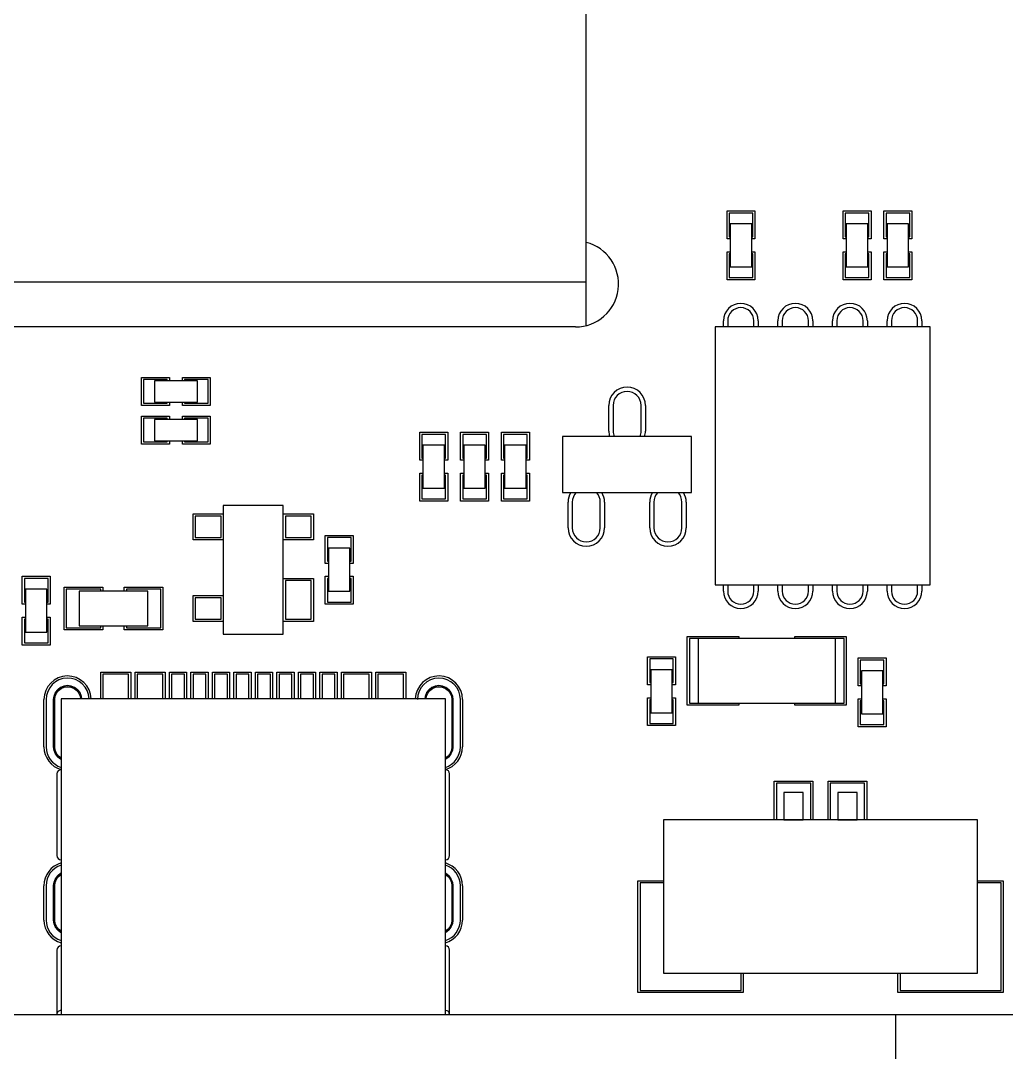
# Model space of a CAD drawing. Header units: millimetres. Extents: x 884 to 1160, y 193 to 343.
# Drawn here: x 1099.45 to 1122.38, y 225.72 to 249.72 of the extents above; entities that cross this region are included whole.
import ezdxf

# ---------------------------------------------------------------- set-up
doc = ezdxf.new("R2010")
doc.units = ezdxf.units.MM
doc.layers.add('', color=7, linetype='Continuous')
doc.layers.add('图层0000', color=7, linetype='Continuous', lineweight=25)

msp = doc.modelspace()

# ---------------------------------------------------------------- hatches: boundary and pattern name
at = {"layer": ''}
h = msp.add_hatch(dxfattribs=at)
h.set_pattern_fill('ANSI37', color=2, scale=0.3)
h.set_pattern_definition([(45, (1074.6578, 219.4562), (-0.673519, 0.673519), []), (135, (1074.6578, 219.4562), (-0.673519, -0.673519), [])])
edge = h.paths.add_edge_path()
edge.add_arc((1076.858, 221.656), 2.2, 180, 270)
edge.add_line((1076.858, 219.456), (1132.858, 219.456))
edge.add_arc((1132.858, 221.656), 2.2, 270, 360)
edge.add_line((1135.058, 221.656), (1135.058, 309.096))
edge.add_arc((1132.858, 309.096), 2.2, 0, 90)
edge.add_line((1132.858, 311.296), (1076.858, 311.296))
edge.add_arc((1076.858, 309.096), 2.2, 90, 180)
edge.add_line((1074.658, 309.096), (1074.658, 221.656))
h.paths.add_polyline_path([(1076.908, 220.946), (1132.808, 220.946), (1132.808, 305.296), (1076.908, 305.296)], flags=16)

# ---------------------------------------------------------------- linework, layer by layer
at = {"layer": '图层0000', "color": 7, "linetype": 'Continuous', "lineweight": 25}
for p, q in [((1112.608, 243.646), (1112.608, 250.596)), ((1115.883, 245.296), (1116.533, 245.296)), ((1115.883, 244.646), (1115.883, 245.296)), ((1116.483, 245.246), (1115.933, 245.246)), ((1115.933, 245.246), (1115.933, 244.696)), ((1116.483, 244.696), (1116.483, 245.246)), ((1116.533, 245.296), (1116.533, 244.646)), ((1118.583, 245.296), (1119.233, 245.296)), ((1118.583, 244.646), (1118.583, 245.296)), ((1119.183, 245.246), (1118.633, 245.246)), ((1118.633, 245.246), (1118.633, 244.696)), ((1119.183, 244.696), (1119.183, 245.246)), ((1119.233, 245.296), (1119.233, 244.646)), ((1119.533, 245.296), (1120.183, 245.296)), ((1119.533, 244.646), (1119.533, 245.296)), ((1120.133, 245.246), (1119.583, 245.246)), ((1119.583, 245.246), (1119.583, 244.696)), ((1120.133, 244.696), (1120.133, 245.246)), ((1120.183, 245.296), (1120.183, 244.646)), ((1116.458, 244.996), (1115.958, 244.996)), ((1115.958, 244.996), (1115.958, 243.996)), ((1116.458, 243.996), (1116.458, 244.996)), ((1119.158, 244.996), (1118.658, 244.996)), ((1118.658, 244.996), (1118.658, 243.996)), ((1119.158, 243.996), (1119.158, 244.996)), ((1120.108, 244.996), (1119.608, 244.996)), ((1119.608, 244.996), (1119.608, 243.996)), ((1120.108, 243.996), (1120.108, 244.996)), ((1115.958, 244.646), (1115.883, 244.646)), ((1115.933, 244.696), (1115.958, 244.696)), ((1116.458, 244.696), (1116.483, 244.696)), ((1116.533, 244.646), (1116.458, 244.646)), ((1118.658, 244.646), (1118.583, 244.646)), ((1118.633, 244.696), (1118.658, 244.696)), ((1119.158, 244.696), (1119.183, 244.696)), ((1119.233, 244.646), (1119.158, 244.646)), ((1119.608, 244.646), (1119.533, 244.646)), ((1119.583, 244.696), (1119.608, 244.696)), ((1120.108, 244.696), (1120.133, 244.696)), ((1120.183, 244.646), (1120.108, 244.646)), ((1115.883, 244.346), (1115.958, 244.346)), ((1115.883, 243.696), (1115.883, 244.346)), ((1115.958, 244.296), (1115.933, 244.296)), ((1115.933, 244.296), (1115.933, 243.746)), ((1116.458, 244.346), (1116.533, 244.346)), ((1116.483, 244.296), (1116.458, 244.296)), ((1116.483, 243.746), (1116.483, 244.296)), ((1116.533, 244.346), (1116.533, 243.696)), ((1118.583, 244.346), (1118.658, 244.346)), ((1118.583, 243.696), (1118.583, 244.346)), ((1118.658, 244.296), (1118.633, 244.296)), ((1118.633, 244.296), (1118.633, 243.746)), ((1119.158, 244.346), (1119.233, 244.346)), ((1119.183, 244.296), (1119.158, 244.296)), ((1119.183, 243.746), (1119.183, 244.296)), ((1119.233, 244.346), (1119.233, 243.696)), ((1119.533, 244.346), (1119.608, 244.346)), ((1119.533, 243.696), (1119.533, 244.346)), ((1119.608, 244.296), (1119.583, 244.296)), ((1119.583, 244.296), (1119.583, 243.746)), ((1120.108, 244.346), (1120.183, 244.346)), ((1120.133, 244.296), (1120.108, 244.296)), ((1120.133, 243.746), (1120.133, 244.296)), ((1120.183, 244.346), (1120.183, 243.696)), ((1115.958, 243.996), (1116.458, 243.996)), ((1118.658, 243.996), (1119.158, 243.996)), ((1119.608, 243.996), (1120.108, 243.996)), ((1116.533, 243.696), (1115.883, 243.696)), ((1115.933, 243.746), (1116.483, 243.746)), ((1119.233, 243.696), (1118.583, 243.696)), ((1118.633, 243.746), (1119.183, 243.746)), ((1120.183, 243.696), (1119.533, 243.696)), ((1119.583, 243.746), (1120.133, 243.746)), ((1097.108, 243.646), (1112.608, 243.646)), ((1112.608, 242.628), (1112.608, 243.646)), ((1115.798, 242.596), (1115.798, 242.741)), ((1115.898, 242.741), (1115.898, 242.596)), ((1116.508, 242.596), (1116.508, 242.741)), ((1116.608, 242.741), (1116.608, 242.596)), ((1117.068, 242.596), (1117.068, 242.741)), ((1117.168, 242.741), (1117.168, 242.596)), ((1117.778, 242.596), (1117.778, 242.741)), ((1117.878, 242.741), (1117.878, 242.596)), ((1118.338, 242.596), (1118.338, 242.741)), ((1118.438, 242.741), (1118.438, 242.596)), ((1119.048, 242.596), (1119.048, 242.741)), ((1119.148, 242.741), (1119.148, 242.596)), ((1119.608, 242.596), (1119.608, 242.741)), ((1119.708, 242.741), (1119.708, 242.596)), ((1120.318, 242.596), (1120.318, 242.741)), ((1120.418, 242.741), (1120.418, 242.596)), ((1112.358, 242.596), (1097.358, 242.596)), ((1120.608, 242.596), (1115.608, 242.596)), ((1115.608, 242.596), (1115.608, 236.596)), ((1120.608, 236.596), (1120.608, 242.596)), ((1102.258, 241.421), (1102.908, 241.421)), ((1102.258, 240.771), (1102.258, 241.421)), ((1102.858, 241.371), (1102.308, 241.371)), ((1102.308, 241.371), (1102.308, 240.821)), ((1103.558, 241.346), (1102.558, 241.346)), ((1102.558, 241.346), (1102.558, 240.846)), ((1102.858, 241.346), (1102.858, 241.371)), ((1102.908, 241.421), (1102.908, 241.346)), ((1103.208, 241.421), (1103.858, 241.421)), ((1103.208, 241.346), (1103.208, 241.421)), ((1103.808, 241.371), (1103.258, 241.371)), ((1103.258, 241.371), (1103.258, 241.346)), ((1103.558, 240.846), (1103.558, 241.346)), ((1103.808, 240.821), (1103.808, 241.371)), ((1103.858, 241.421), (1103.858, 240.771)), ((1102.308, 240.821), (1102.858, 240.821)), ((1102.558, 240.846), (1103.558, 240.846)), ((1102.858, 240.821), (1102.858, 240.846)), ((1102.908, 240.846), (1102.908, 240.771)), ((1103.208, 240.771), (1103.208, 240.846)), ((1103.258, 240.846), (1103.258, 240.821)), ((1103.258, 240.821), (1103.808, 240.821)), ((1102.908, 240.771), (1102.258, 240.771)), ((1103.858, 240.771), (1103.208, 240.771)), ((1113.133, 240.171), (1113.133, 240.771)), ((1113.233, 240.771), (1113.233, 240.171)), ((1113.883, 240.171), (1113.883, 240.771)), ((1113.983, 240.771), (1113.983, 240.171)), ((1102.258, 240.521), (1102.908, 240.521)), ((1102.258, 239.871), (1102.258, 240.521)), ((1102.858, 240.471), (1102.308, 240.471)), ((1102.308, 240.471), (1102.308, 239.921)), ((1103.558, 240.446), (1102.558, 240.446)), ((1102.558, 240.446), (1102.558, 239.946)), ((1102.858, 240.446), (1102.858, 240.471)), ((1102.908, 240.521), (1102.908, 240.446)), ((1103.208, 240.521), (1103.858, 240.521)), ((1103.208, 240.446), (1103.208, 240.521)), ((1103.808, 240.471), (1103.258, 240.471)), ((1103.258, 240.471), (1103.258, 240.446)), ((1103.558, 239.946), (1103.558, 240.446)), ((1103.808, 239.921), (1103.808, 240.471)), ((1103.858, 240.521), (1103.858, 239.871)), ((1108.733, 240.146), (1109.383, 240.146)), ((1108.733, 239.496), (1108.733, 240.146)), ((1109.333, 240.096), (1108.783, 240.096)), ((1108.783, 240.096), (1108.783, 239.546)), ((1109.333, 239.546), (1109.333, 240.096)), ((1109.383, 240.146), (1109.383, 239.496)), ((1109.683, 240.146), (1110.333, 240.146)), ((1109.683, 239.496), (1109.683, 240.146)), ((1110.283, 240.096), (1109.733, 240.096)), ((1109.733, 240.096), (1109.733, 239.546)), ((1110.283, 239.546), (1110.283, 240.096)), ((1110.333, 240.146), (1110.333, 239.496)), ((1110.633, 240.146), (1111.283, 240.146)), ((1110.633, 239.496), (1110.633, 240.146)), ((1111.233, 240.096), (1110.683, 240.096)), ((1110.683, 240.096), (1110.683, 239.546)), ((1111.233, 239.546), (1111.233, 240.096)), ((1111.283, 240.146), (1111.283, 239.496)), ((1102.908, 239.871), (1102.258, 239.871)), ((1102.308, 239.921), (1102.858, 239.921)), ((1102.558, 239.946), (1103.558, 239.946)), ((1102.858, 239.921), (1102.858, 239.946)), ((1102.908, 239.946), (1102.908, 239.871)), ((1103.208, 239.871), (1103.208, 239.946)), ((1103.858, 239.871), (1103.208, 239.871)), ((1103.258, 239.946), (1103.258, 239.921)), ((1103.258, 239.921), (1103.808, 239.921)), ((1109.308, 239.846), (1108.808, 239.846)), ((1108.808, 239.846), (1108.808, 238.846)), ((1109.308, 238.846), (1109.308, 239.846)), ((1110.258, 239.846), (1109.758, 239.846)), ((1109.758, 239.846), (1109.758, 238.846)), ((1110.258, 238.846), (1110.258, 239.846)), ((1111.208, 239.846), (1110.708, 239.846)), ((1110.708, 239.846), (1110.708, 238.846)), ((1111.208, 238.846), (1111.208, 239.846)), ((1115.058, 240.046), (1112.058, 240.046)), ((1112.058, 240.046), (1112.058, 238.746)), ((1115.058, 238.746), (1115.058, 240.046)), ((1108.808, 239.496), (1108.733, 239.496)), ((1108.783, 239.546), (1108.808, 239.546)), ((1109.308, 239.546), (1109.333, 239.546)), ((1109.383, 239.496), (1109.308, 239.496)), ((1109.758, 239.496), (1109.683, 239.496)), ((1109.733, 239.546), (1109.758, 239.546)), ((1110.258, 239.546), (1110.283, 239.546)), ((1110.333, 239.496), (1110.258, 239.496)), ((1110.708, 239.496), (1110.633, 239.496)), ((1110.683, 239.546), (1110.708, 239.546)), ((1111.208, 239.546), (1111.233, 239.546)), ((1111.283, 239.496), (1111.208, 239.496)), ((1108.733, 239.196), (1108.808, 239.196)), ((1108.733, 238.546), (1108.733, 239.196)), ((1108.808, 239.146), (1108.783, 239.146)), ((1108.783, 239.146), (1108.783, 238.596)), ((1109.308, 239.196), (1109.383, 239.196)), ((1109.333, 239.146), (1109.308, 239.146)), ((1109.333, 238.596), (1109.333, 239.146)), ((1109.383, 239.196), (1109.383, 238.546)), ((1109.683, 239.196), (1109.758, 239.196)), ((1109.683, 238.546), (1109.683, 239.196)), ((1109.758, 239.146), (1109.733, 239.146)), ((1109.733, 239.146), (1109.733, 238.596)), ((1110.258, 239.196), (1110.333, 239.196)), ((1110.283, 239.146), (1110.258, 239.146)), ((1110.283, 238.596), (1110.283, 239.146)), ((1110.333, 239.196), (1110.333, 238.546)), ((1110.633, 239.196), (1110.708, 239.196)), ((1110.633, 238.546), (1110.633, 239.196)), ((1110.708, 239.146), (1110.683, 239.146)), ((1110.683, 239.146), (1110.683, 238.596)), ((1111.208, 239.196), (1111.283, 239.196)), ((1111.233, 239.146), (1111.208, 239.146)), ((1111.233, 238.596), (1111.233, 239.146)), ((1111.283, 239.196), (1111.283, 238.546)), ((1108.808, 238.846), (1109.308, 238.846)), ((1109.758, 238.846), (1110.258, 238.846)), ((1110.708, 238.846), (1111.208, 238.846)), ((1112.058, 238.746), (1115.058, 238.746)), ((1105.558, 238.446), (1104.158, 238.446)), ((1104.158, 238.446), (1104.158, 235.446)), ((1105.558, 235.446), (1105.558, 238.446)), ((1109.383, 238.546), (1108.733, 238.546)), ((1108.783, 238.596), (1109.333, 238.596)), ((1110.333, 238.546), (1109.683, 238.546)), ((1109.733, 238.596), (1110.283, 238.596)), ((1111.283, 238.546), (1110.633, 238.546)), ((1110.683, 238.596), (1111.233, 238.596)), ((1112.183, 237.921), (1112.183, 238.521)), ((1112.283, 238.521), (1112.283, 237.921)), ((1112.933, 237.921), (1112.933, 238.521)), ((1113.033, 238.521), (1113.033, 237.921)), ((1114.083, 237.921), (1114.083, 238.521)), ((1114.183, 238.521), (1114.183, 237.921)), ((1114.833, 237.921), (1114.833, 238.521)), ((1114.933, 238.521), (1114.933, 237.921)), ((1103.458, 238.246), (1104.158, 238.246)), ((1103.458, 237.646), (1103.458, 238.246)), ((1104.108, 238.196), (1103.508, 238.196)), ((1103.508, 238.196), (1103.508, 237.696)), ((1104.108, 237.696), (1104.108, 238.196)), ((1105.558, 238.246), (1106.258, 238.246)), ((1106.208, 238.196), (1105.608, 238.196)), ((1105.608, 238.196), (1105.608, 237.696)), ((1106.208, 237.696), (1106.208, 238.196)), ((1106.258, 238.246), (1106.258, 237.646)), ((1103.508, 237.696), (1104.108, 237.696)), ((1105.608, 237.696), (1106.208, 237.696)), ((1106.533, 237.746), (1107.183, 237.746)), ((1106.533, 237.096), (1106.533, 237.746)), ((1107.133, 237.696), (1106.583, 237.696)), ((1106.583, 237.696), (1106.583, 237.146)), ((1107.133, 237.146), (1107.133, 237.696)), ((1107.183, 237.746), (1107.183, 237.096)), ((1104.158, 237.646), (1103.458, 237.646)), ((1106.258, 237.646), (1105.558, 237.646)), ((1107.108, 237.446), (1106.608, 237.446)), ((1106.608, 237.446), (1106.608, 236.446)), ((1107.108, 236.446), (1107.108, 237.446)), ((1106.608, 237.096), (1106.533, 237.096)), ((1106.583, 237.146), (1106.608, 237.146)), ((1107.108, 237.146), (1107.133, 237.146)), ((1107.183, 237.096), (1107.108, 237.096)), ((1099.483, 236.796), (1100.133, 236.796)), ((1099.483, 236.146), (1099.483, 236.796)), ((1100.083, 236.746), (1099.533, 236.746)), ((1099.533, 236.746), (1099.533, 236.196)), ((1100.083, 236.196), (1100.083, 236.746)), ((1100.133, 236.796), (1100.133, 236.146)), ((1105.558, 236.746), (1106.258, 236.746)), ((1106.208, 236.696), (1105.608, 236.696)), ((1105.608, 236.696), (1105.608, 235.796)), ((1106.208, 235.796), (1106.208, 236.696)), ((1106.258, 236.746), (1106.258, 235.746)), ((1106.533, 236.796), (1106.608, 236.796)), ((1106.533, 236.146), (1106.533, 236.796)), ((1106.608, 236.746), (1106.583, 236.746)), ((1106.583, 236.746), (1106.583, 236.196)), ((1107.108, 236.796), (1107.183, 236.796)), ((1107.133, 236.746), (1107.108, 236.746)), ((1107.133, 236.196), (1107.133, 236.746)), ((1107.183, 236.796), (1107.183, 236.146)), ((1100.058, 236.496), (1099.558, 236.496)), ((1099.558, 236.496), (1099.558, 235.496)), ((1100.058, 235.496), (1100.058, 236.496)), ((1100.458, 236.546), (1101.358, 236.546)), ((1100.458, 235.546), (1100.458, 236.546)), ((1101.308, 236.496), (1100.508, 236.496)), ((1100.508, 236.496), (1100.508, 235.596)), ((1101.308, 236.446), (1101.308, 236.496)), ((1101.358, 236.546), (1101.358, 236.446)), ((1101.858, 236.546), (1102.758, 236.546)), ((1101.858, 236.446), (1101.858, 236.546)), ((1102.708, 236.496), (1101.908, 236.496)), ((1101.908, 236.496), (1101.908, 236.446)), ((1102.708, 235.596), (1102.708, 236.496)), ((1102.758, 236.546), (1102.758, 235.546)), ((1115.608, 236.596), (1120.608, 236.596)), ((1115.798, 236.451), (1115.798, 236.596)), ((1115.898, 236.596), (1115.898, 236.451)), ((1116.508, 236.451), (1116.508, 236.596)), ((1116.608, 236.596), (1116.608, 236.451)), ((1117.068, 236.451), (1117.068, 236.596)), ((1117.168, 236.596), (1117.168, 236.451)), ((1117.778, 236.451), (1117.778, 236.596)), ((1117.878, 236.596), (1117.878, 236.451)), ((1118.338, 236.451), (1118.338, 236.596)), ((1118.438, 236.596), (1118.438, 236.451)), ((1119.048, 236.451), (1119.048, 236.596)), ((1119.148, 236.596), (1119.148, 236.451)), ((1119.608, 236.451), (1119.608, 236.596)), ((1119.708, 236.596), (1119.708, 236.451)), ((1120.318, 236.451), (1120.318, 236.596)), ((1120.418, 236.596), (1120.418, 236.451)), ((1102.408, 236.446), (1100.808, 236.446)), ((1100.808, 236.446), (1100.808, 235.646)), ((1102.408, 235.646), (1102.408, 236.446)), ((1103.458, 236.346), (1104.158, 236.346)), ((1103.458, 235.746), (1103.458, 236.346)), ((1104.108, 236.296), (1103.508, 236.296)), ((1103.508, 236.296), (1103.508, 235.796)), ((1104.108, 235.796), (1104.108, 236.296)), ((1106.608, 236.446), (1107.108, 236.446)), ((1099.558, 236.146), (1099.483, 236.146)), ((1099.533, 236.196), (1099.558, 236.196)), ((1100.058, 236.196), (1100.083, 236.196)), ((1100.133, 236.146), (1100.058, 236.146)), ((1107.183, 236.146), (1106.533, 236.146)), ((1106.583, 236.196), (1107.133, 236.196)), ((1099.483, 235.846), (1099.558, 235.846)), ((1099.483, 235.196), (1099.483, 235.846)), ((1099.558, 235.796), (1099.533, 235.796)), ((1099.533, 235.796), (1099.533, 235.246)), ((1100.058, 235.846), (1100.133, 235.846)), ((1100.083, 235.796), (1100.058, 235.796)), ((1100.083, 235.246), (1100.083, 235.796)), ((1100.133, 235.846), (1100.133, 235.196)), ((1104.158, 235.746), (1103.458, 235.746)), ((1103.508, 235.796), (1104.108, 235.796)), ((1106.258, 235.746), (1105.558, 235.746)), ((1105.608, 235.796), (1106.208, 235.796)), ((1099.558, 235.496), (1100.058, 235.496)), ((1101.358, 235.546), (1100.458, 235.546)), ((1100.508, 235.596), (1101.308, 235.596)), ((1100.808, 235.646), (1102.408, 235.646)), ((1101.308, 235.596), (1101.308, 235.646)), ((1101.358, 235.646), (1101.358, 235.546)), ((1101.858, 235.546), (1101.858, 235.646)), ((1102.758, 235.546), (1101.858, 235.546)), ((1101.908, 235.646), (1101.908, 235.596)), ((1101.908, 235.596), (1102.708, 235.596)), ((1104.158, 235.446), (1105.558, 235.446)), ((1114.958, 235.396), (1116.158, 235.396)), ((1114.958, 233.796), (1114.958, 235.396)), ((1115.208, 235.346), (1115.008, 235.346)), ((1115.008, 235.346), (1115.008, 233.846)), ((1115.208, 235.346), (1115.208, 233.846)), ((1118.408, 235.346), (1115.208, 235.346)), ((1116.158, 235.396), (1116.158, 235.346)), ((1117.458, 235.396), (1118.658, 235.396)), ((1117.458, 235.346), (1117.458, 235.396)), ((1118.608, 235.346), (1118.408, 235.346)), ((1118.408, 233.846), (1118.408, 235.346)), ((1118.608, 233.846), (1118.608, 235.346)), ((1118.658, 235.396), (1118.658, 233.796)), ((1100.133, 235.196), (1099.483, 235.196)), ((1099.533, 235.246), (1100.083, 235.246)), ((1114.033, 234.921), (1114.683, 234.921)), ((1114.033, 234.271), (1114.033, 234.921)), ((1114.633, 234.871), (1114.083, 234.871)), ((1114.083, 234.871), (1114.083, 234.321)), ((1114.633, 234.321), (1114.633, 234.871)), ((1114.683, 234.921), (1114.683, 234.271)), ((1118.933, 234.896), (1119.583, 234.896)), ((1118.933, 234.246), (1118.933, 234.896)), ((1119.533, 234.846), (1118.983, 234.846)), ((1118.983, 234.846), (1118.983, 234.296)), ((1119.533, 234.296), (1119.533, 234.846)), ((1119.583, 234.896), (1119.583, 234.246)), ((1101.308, 234.566), (1102.008, 234.566)), ((1101.308, 233.946), (1101.308, 234.566)), ((1102.008, 234.566), (1102.008, 233.946)), ((1102.108, 234.566), (1102.808, 234.566)), ((1102.108, 233.946), (1102.108, 234.566)), ((1102.808, 234.566), (1102.808, 233.946)), ((1102.908, 234.566), (1103.308, 234.566)), ((1102.908, 233.946), (1102.908, 234.566)), ((1103.308, 234.566), (1103.308, 233.946)), ((1103.408, 234.566), (1103.808, 234.566)), ((1103.408, 233.946), (1103.408, 234.566)), ((1103.808, 234.566), (1103.808, 233.946)), ((1103.908, 234.566), (1104.308, 234.566)), ((1103.908, 233.946), (1103.908, 234.566)), ((1104.308, 234.566), (1104.308, 233.946)), ((1104.408, 234.566), (1104.808, 234.566)), ((1104.408, 233.946), (1104.408, 234.566)), ((1104.808, 234.566), (1104.808, 233.946)), ((1104.908, 234.566), (1105.308, 234.566)), ((1104.908, 233.946), (1104.908, 234.566)), ((1105.308, 234.566), (1105.308, 233.946)), ((1105.408, 234.566), (1105.808, 234.566)), ((1105.408, 233.946), (1105.408, 234.566)), ((1105.808, 234.566), (1105.808, 233.946)), ((1105.908, 234.566), (1106.308, 234.566)), ((1105.908, 233.946), (1105.908, 234.566)), ((1106.308, 234.566), (1106.308, 233.946)), ((1106.408, 234.566), (1106.808, 234.566)), ((1106.408, 233.946), (1106.408, 234.566)), ((1106.808, 234.566), (1106.808, 233.946)), ((1106.908, 234.566), (1107.608, 234.566)), ((1106.908, 233.946), (1106.908, 234.566)), ((1107.608, 234.566), (1107.608, 233.946)), ((1107.708, 234.566), (1108.408, 234.566)), ((1107.708, 233.946), (1107.708, 234.566)), ((1108.408, 234.566), (1108.408, 233.946)), ((1114.608, 234.621), (1114.108, 234.621)), ((1114.108, 234.621), (1114.108, 233.621)), ((1114.608, 233.621), (1114.608, 234.621)), ((1119.508, 234.596), (1119.008, 234.596)), ((1119.008, 234.596), (1119.008, 233.596)), ((1119.508, 233.596), (1119.508, 234.596)), ((1101.958, 234.516), (1101.358, 234.516)), ((1101.358, 234.516), (1101.358, 233.946)), ((1101.958, 233.946), (1101.958, 234.516)), ((1102.758, 234.516), (1102.158, 234.516)), ((1102.158, 234.516), (1102.158, 233.946)), ((1102.758, 233.946), (1102.758, 234.516)), ((1103.258, 234.516), (1102.958, 234.516)), ((1102.958, 234.516), (1102.958, 233.946)), ((1103.258, 233.946), (1103.258, 234.516)), ((1103.758, 234.516), (1103.458, 234.516)), ((1103.458, 234.516), (1103.458, 233.946)), ((1103.758, 233.946), (1103.758, 234.516)), ((1104.258, 234.516), (1103.958, 234.516)), ((1103.958, 234.516), (1103.958, 233.946)), ((1104.258, 233.946), (1104.258, 234.516)), ((1104.758, 234.516), (1104.458, 234.516)), ((1104.458, 234.516), (1104.458, 233.946)), ((1104.758, 233.946), (1104.758, 234.516)), ((1105.258, 234.516), (1104.958, 234.516)), ((1104.958, 234.516), (1104.958, 233.946)), ((1105.258, 233.946), (1105.258, 234.516)), ((1105.758, 234.516), (1105.458, 234.516)), ((1105.458, 234.516), (1105.458, 233.946)), ((1105.758, 233.946), (1105.758, 234.516)), ((1106.258, 234.516), (1105.958, 234.516)), ((1105.958, 234.516), (1105.958, 233.946)), ((1106.258, 233.946), (1106.258, 234.516)), ((1106.758, 234.516), (1106.458, 234.516)), ((1106.458, 234.516), (1106.458, 233.946)), ((1106.758, 233.946), (1106.758, 234.516)), ((1107.558, 234.516), (1106.958, 234.516)), ((1106.958, 234.516), (1106.958, 233.946)), ((1107.558, 233.946), (1107.558, 234.516)), ((1108.358, 234.516), (1107.758, 234.516)), ((1107.758, 234.516), (1107.758, 233.946)), ((1108.358, 233.946), (1108.358, 234.516)), ((1114.083, 234.321), (1114.108, 234.321)), ((1114.608, 234.321), (1114.633, 234.321)), ((1118.983, 234.296), (1119.008, 234.296)), ((1119.508, 234.296), (1119.533, 234.296)), ((1100.256, 234.089), (1100.224, 234.01)), ((1100.224, 234.01), (1100.256, 234.089)), ((1100.248, 234.004), (1100.278, 234.076)), ((1100.308, 234.156), (1100.256, 234.089)), ((1100.256, 234.089), (1100.308, 234.156)), ((1100.278, 234.076), (1100.326, 234.138)), ((1100.375, 234.208), (1100.308, 234.156)), ((1100.308, 234.156), (1100.375, 234.208)), ((1100.326, 234.138), (1100.388, 234.186)), ((1100.454, 234.24), (1100.375, 234.208)), ((1100.375, 234.208), (1100.454, 234.24)), ((1100.388, 234.186), (1100.46, 234.216)), ((1100.538, 234.251), (1100.454, 234.24)), ((1100.454, 234.24), (1100.538, 234.251)), ((1100.46, 234.216), (1100.538, 234.226)), ((1100.622, 234.24), (1100.538, 234.251)), ((1100.538, 234.251), (1100.622, 234.24)), ((1100.538, 234.226), (1100.615, 234.216)), ((1100.615, 234.216), (1100.688, 234.186)), ((1100.7, 234.208), (1100.622, 234.24)), ((1100.622, 234.24), (1100.7, 234.208)), ((1100.688, 234.186), (1100.75, 234.138)), ((1100.768, 234.156), (1100.7, 234.208)), ((1100.7, 234.208), (1100.768, 234.156)), ((1100.75, 234.138), (1100.798, 234.076)), ((1100.819, 234.089), (1100.768, 234.156)), ((1100.768, 234.156), (1100.819, 234.089)), ((1100.798, 234.076), (1100.828, 234.004)), ((1100.852, 234.01), (1100.819, 234.089)), ((1100.819, 234.089), (1100.852, 234.01)), ((1108.896, 234.089), (1108.864, 234.01)), ((1108.864, 234.01), (1108.896, 234.089)), ((1108.888, 234.004), (1108.918, 234.076)), ((1108.948, 234.156), (1108.896, 234.089)), ((1108.896, 234.089), (1108.948, 234.156)), ((1108.918, 234.076), (1108.966, 234.138)), ((1109.015, 234.208), (1108.948, 234.156)), ((1108.948, 234.156), (1109.015, 234.208)), ((1108.966, 234.138), (1109.028, 234.186)), ((1109.094, 234.24), (1109.015, 234.208)), ((1109.015, 234.208), (1109.094, 234.24)), ((1109.028, 234.186), (1109.1, 234.216)), ((1109.178, 234.251), (1109.094, 234.24)), ((1109.094, 234.24), (1109.178, 234.251)), ((1109.1, 234.216), (1109.178, 234.226)), ((1109.262, 234.24), (1109.178, 234.251)), ((1109.178, 234.251), (1109.262, 234.24)), ((1109.178, 234.226), (1109.255, 234.216)), ((1109.255, 234.216), (1109.328, 234.186)), ((1109.34, 234.208), (1109.262, 234.24)), ((1109.262, 234.24), (1109.34, 234.208)), ((1109.328, 234.186), (1109.39, 234.138)), ((1109.408, 234.156), (1109.34, 234.208)), ((1109.34, 234.208), (1109.408, 234.156)), ((1109.39, 234.138), (1109.438, 234.076)), ((1109.459, 234.089), (1109.408, 234.156)), ((1109.408, 234.156), (1109.459, 234.089)), ((1109.438, 234.076), (1109.468, 234.004)), ((1109.492, 234.01), (1109.459, 234.089)), ((1109.459, 234.089), (1109.492, 234.01)), ((1114.108, 234.271), (1114.033, 234.271)), ((1114.683, 234.271), (1114.608, 234.271)), ((1119.008, 234.246), (1118.933, 234.246)), ((1119.583, 234.246), (1119.508, 234.246)), ((1099.988, 232.826), (1099.988, 233.926)), ((1100.038, 233.926), (1100.038, 232.826)), ((1100.224, 234.01), (1100.213, 233.928)), ((1100.213, 233.928), (1100.224, 234.01)), ((1100.213, 233.928), (1100.213, 232.825)), ((1100.213, 232.825), (1100.213, 233.928)), ((1100.238, 233.926), (1100.248, 234.004)), ((1100.238, 232.826), (1100.238, 233.926)), ((1100.388, 233.946), (1100.388, 226.596)), ((1109.328, 233.946), (1100.388, 233.946)), ((1100.828, 234.004), (1100.835, 233.946)), ((1100.86, 233.946), (1100.852, 234.01)), ((1100.852, 234.01), (1100.86, 233.946)), ((1108.864, 234.01), (1108.855, 233.946)), ((1108.855, 233.946), (1108.864, 234.01)), ((1108.88, 233.946), (1108.888, 234.004)), ((1109.328, 226.596), (1109.328, 233.946)), ((1109.468, 234.004), (1109.478, 233.926)), ((1109.478, 233.926), (1109.478, 232.826)), ((1109.503, 233.928), (1109.492, 234.01)), ((1109.492, 234.01), (1109.503, 233.928)), ((1109.503, 232.825), (1109.503, 233.928)), ((1109.503, 233.928), (1109.503, 232.825)), ((1109.678, 232.826), (1109.678, 233.926)), ((1109.728, 233.926), (1109.728, 232.826)), ((1114.033, 233.971), (1114.108, 233.971)), ((1114.033, 233.321), (1114.033, 233.971)), ((1114.108, 233.921), (1114.083, 233.921)), ((1114.083, 233.921), (1114.083, 233.371)), ((1114.608, 233.971), (1114.683, 233.971)), ((1114.633, 233.921), (1114.608, 233.921)), ((1114.633, 233.371), (1114.633, 233.921)), ((1114.683, 233.971), (1114.683, 233.321)), ((1115.008, 233.846), (1115.208, 233.846)), ((1115.208, 233.846), (1118.408, 233.846)), ((1116.158, 233.846), (1116.158, 233.796)), ((1117.458, 233.796), (1117.458, 233.846)), ((1118.408, 233.846), (1118.608, 233.846)), ((1118.933, 233.946), (1119.008, 233.946)), ((1118.933, 233.296), (1118.933, 233.946)), ((1119.008, 233.896), (1118.983, 233.896)), ((1118.983, 233.896), (1118.983, 233.346)), ((1119.508, 233.946), (1119.583, 233.946)), ((1119.533, 233.896), (1119.508, 233.896)), ((1119.533, 233.346), (1119.533, 233.896)), ((1119.583, 233.946), (1119.583, 233.296)), ((1114.108, 233.621), (1114.608, 233.621)), ((1116.158, 233.796), (1114.958, 233.796)), ((1118.658, 233.796), (1117.458, 233.796)), ((1119.008, 233.596), (1119.508, 233.596)), ((1114.083, 233.371), (1114.633, 233.371)), ((1118.983, 233.346), (1119.533, 233.346)), ((1114.683, 233.321), (1114.033, 233.321)), ((1119.583, 233.296), (1118.933, 233.296)), ((1100.213, 232.825), (1100.224, 232.742)), ((1100.224, 232.742), (1100.213, 232.825)), ((1100.224, 232.742), (1100.256, 232.664)), ((1100.256, 232.664), (1100.224, 232.742)), ((1100.248, 232.749), (1100.238, 232.826)), ((1100.278, 232.676), (1100.248, 232.749)), ((1100.256, 232.664), (1100.308, 232.596)), ((1100.308, 232.596), (1100.256, 232.664)), ((1100.326, 232.614), (1100.278, 232.676)), ((1100.388, 232.566), (1100.326, 232.614)), ((1109.39, 232.614), (1109.328, 232.566)), ((1109.438, 232.676), (1109.39, 232.614)), ((1109.408, 232.596), (1109.459, 232.664)), ((1109.459, 232.664), (1109.408, 232.596)), ((1109.468, 232.749), (1109.438, 232.676)), ((1109.459, 232.664), (1109.492, 232.742)), ((1109.492, 232.742), (1109.459, 232.664)), ((1109.478, 232.826), (1109.468, 232.749)), ((1109.492, 232.742), (1109.503, 232.825)), ((1109.503, 232.825), (1109.492, 232.742)), ((1100.308, 232.596), (1100.375, 232.545)), ((1100.375, 232.545), (1100.308, 232.596)), ((1100.375, 232.545), (1100.388, 232.539)), ((1100.388, 232.539), (1100.375, 232.545)), ((1109.328, 232.539), (1109.34, 232.545)), ((1109.34, 232.545), (1109.328, 232.539)), ((1109.34, 232.545), (1109.408, 232.596)), ((1109.408, 232.596), (1109.34, 232.545)), ((1100.288, 232.196), (1100.288, 230.296)), ((1109.428, 230.296), (1109.428, 232.196)), ((1116.983, 232.031), (1117.883, 232.031)), ((1116.983, 231.131), (1116.983, 232.031)), ((1117.833, 231.981), (1117.033, 231.981)), ((1117.033, 231.981), (1117.033, 231.131)), ((1117.833, 231.131), (1117.833, 231.981)), ((1117.883, 232.031), (1117.883, 231.131)), ((1118.233, 232.031), (1119.133, 232.031)), ((1118.233, 231.131), (1118.233, 232.031)), ((1119.083, 231.981), (1118.283, 231.981)), ((1118.283, 231.981), (1118.283, 231.131)), ((1119.083, 231.131), (1119.083, 231.981)), ((1119.133, 232.031), (1119.133, 231.131)), ((1117.658, 231.761), (1117.208, 231.761)), ((1117.208, 231.761), (1117.208, 231.131)), ((1117.658, 231.131), (1117.658, 231.761)), ((1118.908, 231.761), (1118.458, 231.761)), ((1118.458, 231.761), (1118.458, 231.131)), ((1118.908, 231.131), (1118.908, 231.761)), ((1121.708, 231.131), (1114.408, 231.131)), ((1114.408, 231.131), (1114.408, 227.561)), ((1117.208, 231.131), (1117.658, 231.131)), ((1118.458, 231.131), (1118.908, 231.131)), ((1121.708, 227.561), (1121.708, 231.131)), ((1100.224, 229.68), (1100.256, 229.759)), ((1100.256, 229.759), (1100.224, 229.68)), ((1100.248, 229.674), (1100.278, 229.746)), ((1100.256, 229.759), (1100.308, 229.826)), ((1100.308, 229.826), (1100.256, 229.759)), ((1100.278, 229.746), (1100.326, 229.808)), ((1100.308, 229.826), (1100.375, 229.878)), ((1100.375, 229.878), (1100.308, 229.826)), ((1100.326, 229.808), (1100.388, 229.856)), ((1100.375, 229.878), (1100.388, 229.883)), ((1100.388, 229.883), (1100.375, 229.878)), ((1109.328, 229.883), (1109.34, 229.878)), ((1109.34, 229.878), (1109.328, 229.883)), ((1109.328, 229.856), (1109.39, 229.808)), ((1109.34, 229.878), (1109.408, 229.826)), ((1109.408, 229.826), (1109.34, 229.878)), ((1109.39, 229.808), (1109.438, 229.746)), ((1109.408, 229.826), (1109.459, 229.759)), ((1109.459, 229.759), (1109.408, 229.826)), ((1109.438, 229.746), (1109.468, 229.674)), ((1109.459, 229.759), (1109.492, 229.68)), ((1109.492, 229.68), (1109.459, 229.759)), ((1099.988, 228.796), (1099.988, 229.596)), ((1100.038, 229.596), (1100.038, 228.796)), ((1100.213, 229.598), (1100.224, 229.68)), ((1100.224, 229.68), (1100.213, 229.598)), ((1100.213, 228.795), (1100.213, 229.598)), ((1100.213, 229.598), (1100.213, 228.795)), ((1100.238, 229.596), (1100.248, 229.674)), ((1100.238, 228.796), (1100.238, 229.596)), ((1109.468, 229.674), (1109.478, 229.596)), ((1109.478, 229.596), (1109.478, 228.796)), ((1109.492, 229.68), (1109.503, 229.598)), ((1109.503, 229.598), (1109.492, 229.68)), ((1109.503, 229.598), (1109.503, 228.795)), ((1109.503, 228.795), (1109.503, 229.598)), ((1109.678, 228.796), (1109.678, 229.596)), ((1109.728, 229.596), (1109.728, 228.796)), ((1113.808, 229.711), (1114.408, 229.711)), ((1113.808, 227.111), (1113.808, 229.711)), ((1114.408, 229.661), (1113.858, 229.661)), ((1113.858, 229.661), (1113.858, 227.161)), ((1121.708, 229.711), (1122.308, 229.711)), ((1122.258, 229.661), (1121.708, 229.661)), ((1122.258, 227.161), (1122.258, 229.661)), ((1122.308, 229.711), (1122.308, 227.111)), ((1100.224, 228.712), (1100.213, 228.795)), ((1100.213, 228.795), (1100.224, 228.712)), ((1100.248, 228.719), (1100.238, 228.796)), ((1109.478, 228.796), (1109.468, 228.719)), ((1109.503, 228.795), (1109.492, 228.712)), ((1109.492, 228.712), (1109.503, 228.795)), ((1100.256, 228.634), (1100.224, 228.712)), ((1100.224, 228.712), (1100.256, 228.634)), ((1100.278, 228.646), (1100.248, 228.719)), ((1100.308, 228.566), (1100.256, 228.634)), ((1100.256, 228.634), (1100.308, 228.566)), ((1100.326, 228.584), (1100.278, 228.646)), ((1100.375, 228.515), (1100.308, 228.566)), ((1100.308, 228.566), (1100.375, 228.515)), ((1100.388, 228.536), (1100.326, 228.584)), ((1109.39, 228.584), (1109.328, 228.536)), ((1109.408, 228.566), (1109.34, 228.515)), ((1109.34, 228.515), (1109.408, 228.566)), ((1109.438, 228.646), (1109.39, 228.584)), ((1109.459, 228.634), (1109.408, 228.566)), ((1109.408, 228.566), (1109.459, 228.634)), ((1109.468, 228.719), (1109.438, 228.646)), ((1109.492, 228.712), (1109.459, 228.634)), ((1109.459, 228.634), (1109.492, 228.712)), ((1100.388, 228.509), (1100.375, 228.515)), ((1100.375, 228.515), (1100.388, 228.509)), ((1109.34, 228.515), (1109.328, 228.509)), ((1109.328, 228.509), (1109.34, 228.515)), ((1100.288, 228.096), (1100.288, 226.596)), ((1109.428, 226.596), (1109.428, 228.096)), ((1114.408, 227.561), (1121.708, 227.561)), ((1116.208, 227.161), (1116.208, 227.561)), ((1116.258, 227.561), (1116.258, 227.111)), ((1119.858, 227.111), (1119.858, 227.561)), ((1119.908, 227.561), (1119.908, 227.161)), ((1116.258, 227.111), (1113.808, 227.111)), ((1113.858, 227.161), (1116.208, 227.161)), ((1122.308, 227.111), (1119.858, 227.111)), ((1119.908, 227.161), (1122.258, 227.161)), ((1078.108, 226.596), (1100.288, 226.596)), ((1100.288, 226.596), (1100.388, 226.596)), ((1100.288, 226.596), (1100.388, 226.596)), ((1100.388, 226.596), (1109.328, 226.596)), ((1109.328, 226.596), (1109.428, 226.596)), ((1109.328, 226.596), (1109.428, 226.596)), ((1109.428, 226.596), (1131.608, 226.596)), ((1119.808, 221.646), (1119.808, 226.596))]:
    msp.add_line(p, q, dxfattribs=at)
for centre, radius, start, end in [((1112.358, 243.596), 1, 270, 75.5225), ((1116.203, 242.741), 0.405, 0, 180), ((1116.203, 242.741), 0.305, 0, 180), ((1117.473, 242.741), 0.405, 0, 180), ((1117.473, 242.741), 0.305, 0, 180), ((1118.743, 242.741), 0.405, 0, 180), ((1118.743, 242.741), 0.305, 0, 180), ((1120.013, 242.741), 0.405, 0, 180), ((1120.013, 242.741), 0.305, 0, 180), ((1113.558, 240.771), 0.425, 0, 180), ((1113.558, 240.771), 0.325, 0, 180), ((1113.558, 240.171), 0.425, 180, 197.1046), ((1113.558, 240.171), 0.325, 180, 202.6199), ((1113.558, 240.171), 0.325, 337.3801, 0), ((1113.558, 240.171), 0.425, 342.8954, 0), ((1112.608, 238.521), 0.425, 148.0343, 180), ((1112.608, 238.521), 0.325, 136.1869, 180), ((1112.608, 238.521), 0.325, 0, 43.8131), ((1112.608, 238.521), 0.425, 0, 31.9657), ((1114.508, 238.521), 0.425, 148.0343, 180), ((1114.508, 238.521), 0.325, 136.1869, 180), ((1114.508, 238.521), 0.325, 0, 43.8131), ((1114.508, 238.521), 0.425, 0, 31.9657), ((1112.608, 237.921), 0.425, 180, 0), ((1112.608, 237.921), 0.325, 180, 0), ((1114.508, 237.921), 0.425, 180, 0), ((1114.508, 237.921), 0.325, 180, 0), ((1116.203, 236.451), 0.405, 180, 0), ((1116.203, 236.451), 0.305, 180, 0), ((1117.473, 236.451), 0.405, 180, 0), ((1117.473, 236.451), 0.305, 180, 0), ((1118.743, 236.451), 0.405, 180, 0), ((1118.743, 236.451), 0.305, 180, 0), ((1120.013, 236.451), 0.405, 180, 0), ((1120.013, 236.451), 0.305, 180, 0), ((1100.538, 233.926), 0.55, 2.0839, 180), ((1100.538, 233.926), 0.5, 2.2924, 180), ((1109.178, 233.926), 0.55, 0, 177.9161), ((1109.178, 233.926), 0.5, 0, 180), ((1100.538, 232.826), 0.55, 180, 254.1734), ((1100.538, 232.826), 0.5, 180, 252.5424), ((1109.178, 232.826), 0.5, 287.4576, 0), ((1109.178, 232.826), 0.55, 285.8266, 0), ((1100.388, 232.196), 0.1, 90, 180), ((1109.328, 232.196), 0.1, 0, 90), ((1100.388, 230.296), 0.1, 180, 270), ((1109.328, 230.296), 0.1, 270, 0), ((1100.538, 229.596), 0.55, 105.8266, 180), ((1100.538, 229.596), 0.5, 107.4576, 180), ((1109.178, 229.596), 0.55, 0, 74.1734), ((1109.178, 229.596), 0.5, 0, 72.5424), ((1100.538, 228.796), 0.55, 180, 254.1734), ((1100.538, 228.796), 0.5, 180, 252.5424), ((1109.178, 228.796), 0.5, 287.4576, 0), ((1109.178, 228.796), 0.55, 285.8266, 0), ((1100.388, 228.096), 0.1, 90, 180), ((1109.328, 228.096), 0.1, 0, 90), ((1100.388, 226.596), 0.1, 89.9981, 180.0019), ((1109.328, 226.596), 0.1, 0.0004, 89.9996)]:
    msp.add_arc(centre, radius, start, end, dxfattribs=at)

doc.saveas('drawing.dxf')
